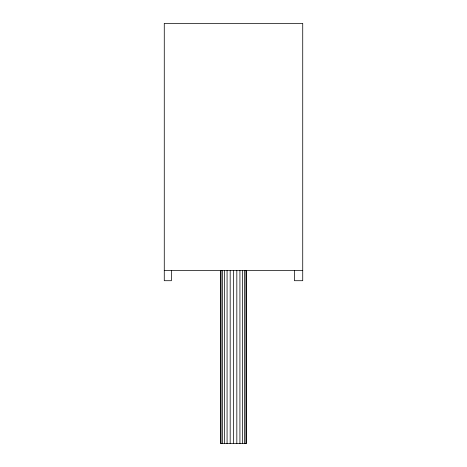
<?xml version="1.0" encoding="UTF-8"?>
<svg xmlns="http://www.w3.org/2000/svg" width="467" height="467" viewBox="0 0 467 467"><rect width="100%" height="100%" fill="white"/><g stroke="black" fill="none" stroke-linecap="round" stroke-linejoin="round"><path stroke-width="0.7" d="M164.273 270.586L302.727 270.586M294.414 270.586L294.414 280.708L302.727 280.708L302.727 23.35L164.273 23.35L164.273 280.708L171.412 280.708L171.412 270.586M246.354 270.586L246.354 443.65L220.646 443.65L220.646 270.586M245.916 270.586L245.916 443.65M244.632 270.586L244.632 443.65M242.589 270.586L242.589 443.65M239.927 270.586L239.927 443.65M236.827 270.586L236.827 443.65M233.5 270.586L233.5 443.65M230.173 270.586L230.173 443.65M227.073 270.586L227.073 443.65M224.411 270.586L224.411 443.65M222.368 270.586L222.368 443.65M221.084 270.586L221.084 443.65"/></g></svg>
